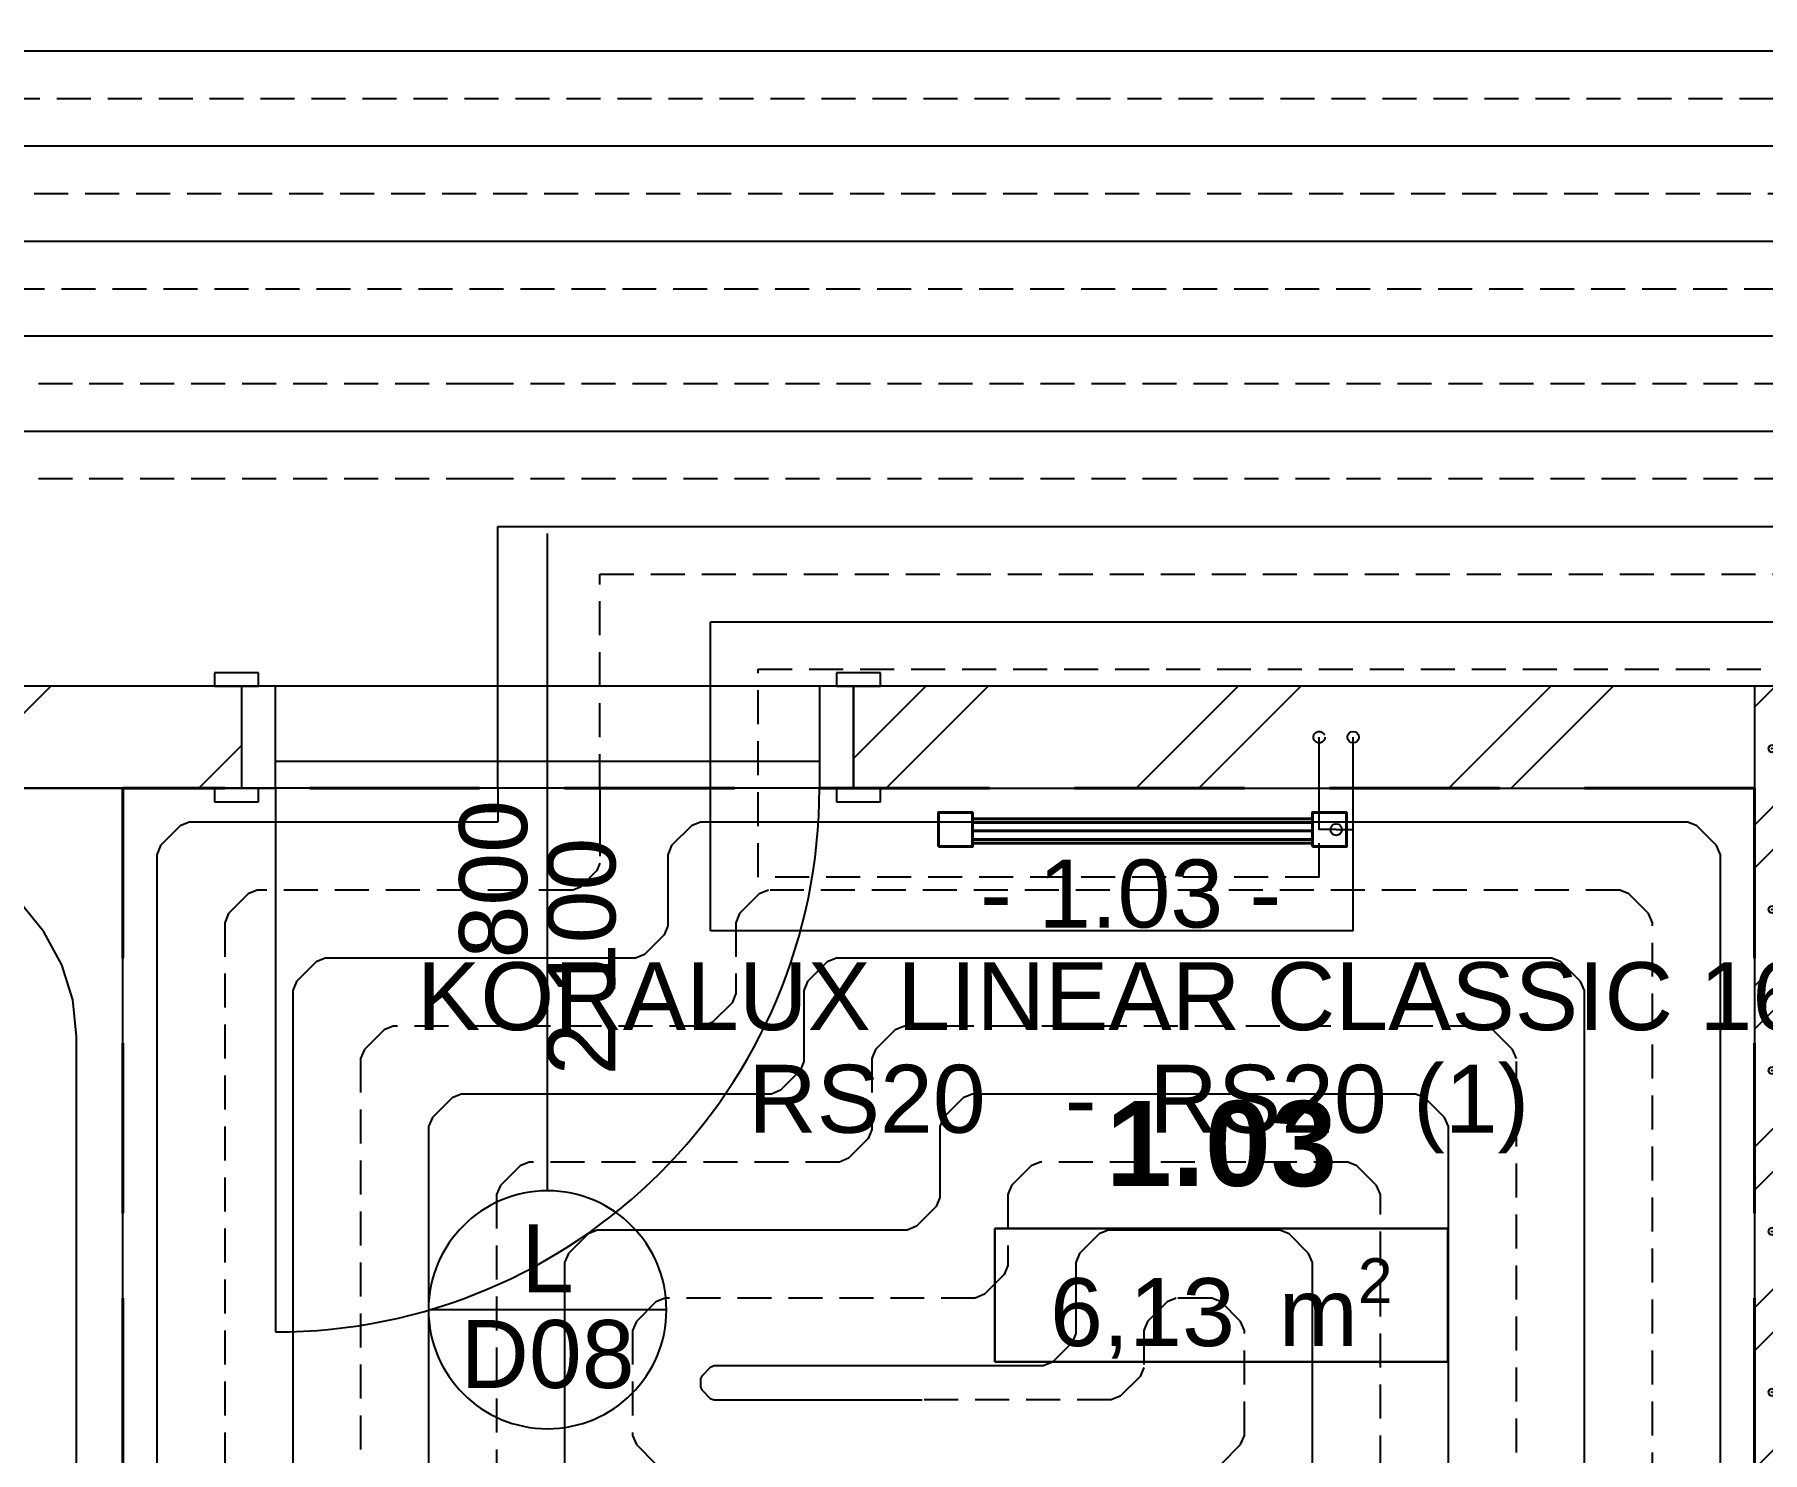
# Model space of a CAD drawing. Header units: millimetres. Extents: x 1046 to 74297, y -4150 to 54562.
# Drawn here: x 17390 to 19932, y 4498 to 6584 of the extents above; entities that cross this region are included whole.
import ezdxf
from ezdxf.enums import TextEntityAlignment as Align

# ---------------------------------------------------------------- set-up
doc = ezdxf.new("R2010")
doc.units = ezdxf.units.MM
doc.set_wipeout_variables(frame=1)
doc.linetypes.add('DASH', pattern=[75, 50, -25])
for name, color, linetype in [('1__NP___VYKUROVACIE_TELES_', 7, 'Continuous'), ('Interiér - sanita a zariadenia', 252, 'Continuous'), ('Konstrukce – Dělicí čáry vrstev', 252, 'Continuous'), ('Konštrukcie - zvislé nosné', 252, 'Continuous'), ('NEDEFINOVAN__POTRUBIE', 7, 'Continuous'), ('ODVODN__POTRUBIE', 7, 'Continuous'), ('ODVODN__POTRUBIE___PODL__VYK_', 7, 'Continuous'), ('OKRAJOV__DILAT_CIA_PDL', 2, 'Continuous'), ('Otvory – Dveře', 252, 'Continuous'), ('Otvory – Značky dveří', 252, 'Continuous'), ('PODLAHOVKA', 7, 'Continuous'), ('POLO_KY', 7, 'Continuous'), ('PR_VODN__POTRUBIE', 7, 'Continuous'), ('PR_VODN__POTRUBIE___PODL__VYK_', 7, 'Continuous'), ('Výplně – Řezové', 252, 'Continuous'), ('Zóny', 252, 'Continuous'), ('Zóny – Razítka', 252, 'Continuous')]:
    doc.layers.add(name, color=color, linetype=linetype)
doc.styles.add('ARIAL', font='arial.ttf')
doc.styles.add('GENEROVANÝ_STYL_1', font='arial.ttf')
doc.styles.add('GENEROVANÝ_STYL_2', font='arialbd.ttf')
pattern_1 = [(45, (0, 0), (-11490.5, 11490.5), []), (45, (-2298, 2298), (-11490.5, 11490.5), [])]
pattern_2 = [(45, (-49.96, -1727.4), (-229.81, 229.81), []), (45, (-95.92, -1681.43), (-229.81, 229.81), [])]

# ---------------------------------------------------------------- blocks, each defined once
blk = doc.blocks.new('KÚPEĽŇA_1.03_3_1', base_point=(436048, 263142))
at = {"layer": 'Zóny – Razítka'}
for p, q in [((452699, 262160), (419397, 262160)), ((419397, 262160), (419397, 252339)), ((419397, 262160), (452699, 262160)), ((419397, 252339), (419397, 262160)), ((452699, 252339), (452699, 262160)), ((452699, 262160), (452699, 252339)), ((419397, 252339), (452699, 252339)), ((452699, 252339), (419397, 252339))]:
    blk.add_line(p, q, dxfattribs=at)
at = {"layer": 'Zóny – Razítka', "insert": (436048, 259964), "char_height": 5000, "attachment_point": 2, "style": 'GENEROVANÝ_STYL_1'}
blk.add_mtext('\\A1;{\\pqc;\\pt0,2500;\\fArial|b0|i0|c238|p0;\\W1.000000;6,13\\fArial|b0|i0|c238|p0;\\W1.000000;\\A1{\\H.66x;\\S^  ;}\\fArial|b0|i0|c238|p0;\\W1.000000; m\\fArial|b0|i0|c238|p0;\\W1.000000;\\A1{\\H.66x;\\S2^  ;}}', dxfattribs=at)
at = {"layer": 'Zóny – Razítka'}
for tag, height, style, p in [('DUMMY_849', 6250, 'GENEROVANÝ_STYL_2', (444389, 272964)), ('ROOM_NUMBER', 6250, 'GENEROVANÝ_STYL_2', (436048, 271535)), ('DUMMY_850', 5000, 'GENEROVANÝ_STYL_1', (424308, 261178))]:
    blk.add_attdef(tag, text='', height=height, dxfattribs=dict(at, style=style)).set_placement(p, align=Align.TOP_CENTER)
blk = doc.blocks.new('Vana 27')
at = {"layer": 'Interiér - sanita a zariadenia', "flags": 128}
for points in [[(0, -42500), (87500, -42500), (87500, 0), (0, 0)], [(10208, -3400), (8942, -3529), (7714, -3913), (6562, -4539), (5521, -5389), (4623, -6436), (3894, -7650), (3356, -8993), (3027, -10424), (2917, -11900), (2917, -30600), (3027, -32076), (3356, -33507), (3894, -34850), (4623, -36064), (5521, -37111), (6562, -37961), (7714, -38587), (8942, -38971), (10208, -39100), (69271, -39100), (71930, -38829), (74508, -38024), (76927, -36709), (79114, -34924), (81001, -32724), (82532, -30175), (83660, -27355), (84351, -24350), (84583, -21250), (84351, -18150), (83660, -15145), (82532, -12325), (81001, -9776), (79114, -7576), (76927, -5791), (74508, -4476), (71930, -3671), (69271, -3400)], [(2000, -24250), (2000, -15750), (0, -15750), (0, -24250)], [(7000, -21000), (7000, -19000), (250, -19000), (250, -21000)]]:
    blk.add_lwpolyline(points, close=True, dxfattribs=at)
at = {"layer": 'Interiér - sanita a zariadenia'}
blk.add_circle((12000, -21250), 1250, dxfattribs=at)
blk = doc.blocks.new('*X238')
at = {"layer": 'Výplně – Řezové'}
for p, q in [((475248, 300504), (476791, 302047)), ((480819, 302047), (480765, 301915)), ((480765, 301915), (480838, 301738)), ((480838, 301738), (481015, 301665)), ((481015, 301665), (481191, 301738)), ((481191, 301738), (481265, 301915)), ((481265, 301915), (481210, 302047)), ((481963, 298506), (485503, 302047)), ((485125, 298506), (487748, 301129)), ((476346, 297637), (476273, 297460)), ((476273, 297460), (476346, 297284)), ((476523, 297710), (476346, 297637)), ((476700, 297637), (476523, 297710)), ((476773, 297460), (476700, 297637)), ((476700, 297284), (476773, 297460)), ((479169, 295713), (481963, 298506)), ((481128, 294547), (485088, 298506)), ((476346, 297284), (476523, 297210)), ((476523, 297210), (476700, 297284)), ((477966, 294547), (479169, 295750))]:
    blk.add_line(p, q, dxfattribs=at)
for p in [(481015, 301915), (476523, 297460)]:
    blk.add_point(p, dxfattribs=at)
blk = doc.blocks.new('*X239')
at = {"layer": 'Výplně – Řezové'}
for p, q in [((475248, 291829), (477966, 294547)), ((479169, 292588), (481128, 294547)), ((484529, 293946), (484456, 293769)), ((484456, 293769), (484529, 293592)), ((484706, 294019), (484529, 293946)), ((484529, 293592), (484706, 293519)), ((484883, 293946), (484706, 294019)), ((484706, 293519), (484883, 293592)), ((484956, 293769), (484883, 293946)), ((484883, 293592), (484956, 293769)), ((475248, 288667), (479169, 292588)), ((481963, 286669), (487748, 292454)), ((480838, 290254), (480765, 290077)), ((480765, 290077), (480838, 289900)), ((481015, 290327), (480838, 290254)), ((480838, 289900), (481015, 289827)), ((481191, 290254), (481015, 290327)), ((481015, 289827), (481191, 289900)), ((481265, 290077), (481191, 290254)), ((481191, 289900), (481265, 290077)), ((485125, 286669), (487748, 289292)), ((479169, 283875), (481963, 286669)), ((479169, 280750), (485088, 286669)), ((476346, 285800), (476273, 285623)), ((476273, 285623), (476346, 285446)), ((476523, 285873), (476346, 285800)), ((476346, 285446), (476523, 285373)), ((476700, 285800), (476523, 285873)), ((476523, 285373), (476700, 285446)), ((476773, 285623), (476700, 285800)), ((476700, 285446), (476773, 285623)), ((475248, 279992), (479169, 283913)), ((484706, 282181), (484529, 282108)), ((484883, 282108), (484706, 282181)), ((484529, 282108), (484456, 281931)), ((484456, 281931), (484529, 281754)), ((484529, 281754), (484706, 281681)), ((484706, 281681), (484883, 281754)), ((484956, 281931), (484883, 282108)), ((484883, 281754), (484956, 281931)), ((475248, 276829), (479169, 280750)), ((481963, 274831), (487748, 280617)), ((480838, 278416), (480765, 278240)), ((481015, 278490), (480838, 278416)), ((481191, 278416), (481015, 278490)), ((481265, 278240), (481191, 278416)), ((480765, 278240), (480838, 278063)), ((480838, 278063), (481015, 277990)), ((481015, 277990), (481191, 278063)), ((481191, 278063), (481265, 278240)), ((485125, 274831), (487748, 277454)), ((479169, 272038), (481963, 274831)), ((479169, 268913), (485088, 274831)), ((476346, 273962), (476273, 273785)), ((476273, 273785), (476346, 273609)), ((476523, 274035), (476346, 273962)), ((476346, 273609), (476523, 273535)), ((476700, 273962), (476523, 274035)), ((476523, 273535), (476700, 273609)), ((476773, 273785), (476700, 273962)), ((476700, 273609), (476773, 273785)), ((475248, 268154), (479169, 272075)), ((484529, 270271), (484456, 270094)), ((484456, 270094), (484529, 269917)), ((484706, 270344), (484529, 270271)), ((484529, 269917), (484706, 269844)), ((484883, 270271), (484706, 270344)), ((484706, 269844), (484883, 269917)), ((484956, 270094), (484883, 270271)), ((484883, 269917), (484956, 270094)), ((475248, 264992), (479169, 268913)), ((481963, 262994), (487748, 268779)), ((480838, 266579), (480765, 266402)), ((480765, 266402), (480838, 266225)), ((481015, 266652), (480838, 266579)), ((480838, 266225), (481015, 266152)), ((481191, 266579), (481015, 266652)), ((481015, 266152), (481191, 266225)), ((481265, 266402), (481191, 266579)), ((481191, 266225), (481265, 266402)), ((485125, 262994), (487748, 265617)), ((476346, 262125), (476273, 261948)), ((476273, 261948), (476346, 261771)), ((476523, 262198), (476346, 262125)), ((476700, 262125), (476523, 262198)), ((476773, 261948), (476700, 262125)), ((476700, 261771), (476773, 261948)), ((479169, 260200), (481963, 262994)), ((479169, 257075), (485088, 262994)), ((476346, 261771), (476523, 261698)), ((476523, 261698), (476700, 261771)), ((475248, 256317), (479169, 260238)), ((484529, 258433), (484456, 258256)), ((484456, 258256), (484529, 258079)), ((484706, 258506), (484529, 258433)), ((484529, 258079), (484706, 258006)), ((484883, 258433), (484706, 258506)), ((484706, 258006), (484883, 258079)), ((484956, 258256), (484883, 258433)), ((484883, 258079), (484956, 258256)), ((475248, 253154), (479169, 257075)), ((481963, 251156), (487748, 256942)), ((480838, 254741), (480765, 254565)), ((480765, 254565), (480838, 254388)), ((481015, 254815), (480838, 254741)), ((480838, 254388), (481015, 254315)), ((481191, 254741), (481015, 254815)), ((481015, 254315), (481191, 254388)), ((481265, 254565), (481191, 254741)), ((481191, 254388), (481265, 254565)), ((485125, 251156), (487748, 253779)), ((476523, 250360), (476346, 250287)), ((476700, 250287), (476523, 250360)), ((479169, 248363), (481963, 251156)), ((479169, 245238), (485088, 251156)), ((476346, 250287), (476273, 250110)), ((476273, 250110), (476346, 249934)), ((476346, 249934), (476523, 249860)), ((476523, 249860), (476700, 249934)), ((476773, 250110), (476700, 250287)), ((476700, 249934), (476773, 250110)), ((475248, 244479), (479169, 248400)), ((484529, 246596), (484456, 246419)), ((484706, 246669), (484529, 246596)), ((484883, 246596), (484706, 246669)), ((484956, 246419), (484883, 246596)), ((484456, 246419), (484529, 246242)), ((484529, 246242), (484706, 246169)), ((484706, 246169), (484883, 246242)), ((484883, 246242), (484956, 246419)), ((475248, 241317), (479169, 245238)), ((481963, 239319), (487748, 245104)), ((480838, 242904), (480765, 242727)), ((480765, 242727), (480838, 242550)), ((481015, 242977), (480838, 242904)), ((481191, 242904), (481015, 242977)), ((481265, 242727), (481191, 242904)), ((481191, 242550), (481265, 242727)), ((480838, 242550), (481015, 242477)), ((481015, 242477), (481191, 242550)), ((485125, 239319), (487748, 241942)), ((479169, 236525), (481963, 239319)), ((479169, 233400), (485088, 239319)), ((476346, 238450), (476273, 238273)), ((476273, 238273), (476346, 238096)), ((476523, 238523), (476346, 238450)), ((476346, 238096), (476523, 238023)), ((476700, 238450), (476523, 238523)), ((476523, 238023), (476700, 238096)), ((476773, 238273), (476700, 238450)), ((476700, 238096), (476773, 238273)), ((475248, 232642), (479169, 236563)), ((484529, 234758), (484456, 234581)), ((484456, 234581), (484529, 234404)), ((484706, 234831), (484529, 234758)), ((484529, 234404), (484706, 234331)), ((484883, 234758), (484706, 234831)), ((484706, 234331), (484883, 234404)), ((484956, 234581), (484883, 234758)), ((484883, 234404), (484956, 234581)), ((475248, 229479), (479169, 233400)), ((481963, 227481), (487748, 233267)), ((480838, 231066), (480765, 230890)), ((480765, 230890), (480838, 230713)), ((481015, 231140), (480838, 231066)), ((480838, 230713), (481015, 230640)), ((481191, 231066), (481015, 231140)), ((481015, 230640), (481191, 230713)), ((481265, 230890), (481191, 231066)), ((481191, 230713), (481265, 230890)), ((485125, 227481), (487748, 230104)), ((479169, 224688), (481963, 227481)), ((479169, 221563), (485088, 227481)), ((476346, 226612), (476273, 226435)), ((476273, 226435), (476346, 226259)), ((476523, 226685), (476346, 226612)), ((476346, 226259), (476523, 226185)), ((476700, 226612), (476523, 226685)), ((476523, 226185), (476700, 226259)), ((476773, 226435), (476700, 226612)), ((476700, 226259), (476773, 226435)), ((475248, 220804), (479169, 224725)), ((484529, 222921), (484456, 222744)), ((484456, 222744), (484529, 222567)), ((484706, 222994), (484529, 222921)), ((484529, 222567), (484706, 222494)), ((484883, 222921), (484706, 222994)), ((484706, 222494), (484883, 222567)), ((484956, 222744), (484883, 222921)), ((484883, 222567), (484956, 222744)), ((475248, 217642), (479169, 221563)), ((481963, 215644), (487748, 221429)), ((480838, 219229), (480765, 219052)), ((480765, 219052), (480838, 218875)), ((481015, 219302), (480838, 219229)), ((480838, 218875), (481015, 218802)), ((481191, 219229), (481015, 219302)), ((481015, 218802), (481191, 218875)), ((481265, 219052), (481191, 219229)), ((481191, 218875), (481265, 219052)), ((485125, 215644), (487748, 218267)), ((476346, 214775), (476273, 214598)), ((476523, 214848), (476346, 214775)), ((476700, 214775), (476523, 214848)), ((476773, 214598), (476700, 214775)), ((479169, 212850), (481963, 215644)), ((479169, 209725), (485088, 215644)), ((476273, 214598), (476346, 214421)), ((476346, 214421), (476523, 214348)), ((476523, 214348), (476700, 214421)), ((476700, 214421), (476773, 214598)), ((475248, 208967), (479169, 212888)), ((484529, 211083), (484456, 210906)), ((484706, 211156), (484529, 211083)), ((484883, 211083), (484706, 211156)), ((484956, 210906), (484883, 211083)), ((475248, 205804), (479169, 209725)), ((484456, 210906), (484529, 210729)), ((484529, 210729), (484706, 210656)), ((484706, 210656), (484883, 210729)), ((484883, 210729), (484956, 210906)), ((481963, 203806), (487748, 209592)), ((480838, 207391), (480765, 207215)), ((480765, 207215), (480838, 207038)), ((481015, 207465), (480838, 207391)), ((481191, 207391), (481015, 207465)), ((481265, 207215), (481191, 207391)), ((481191, 207038), (481265, 207215)), ((480838, 207038), (481015, 206965)), ((481015, 206965), (481191, 207038)), ((485125, 203806), (487748, 206429)), ((479169, 201013), (481963, 203806)), ((480828, 199547), (485088, 203806)), ((476346, 202937), (476273, 202760)), ((476273, 202760), (476346, 202584)), ((476523, 203010), (476346, 202937)), ((476346, 202584), (476523, 202510)), ((476700, 202937), (476523, 203010)), ((476523, 202510), (476700, 202584)), ((476773, 202760), (476700, 202937)), ((476700, 202584), (476773, 202760)), ((477666, 199547), (479169, 201050))]:
    blk.add_line(p, q, dxfattribs=at)
for p in [(484706, 293769), (481015, 290077), (476523, 285623), (484706, 281931), (481015, 278240), (476523, 273785), (484706, 270094), (481015, 266402), (476523, 261948), (484706, 258256), (481015, 254565), (476523, 250110), (484706, 246419), (481015, 242727), (476523, 238273), (484706, 234581), (481015, 230890), (476523, 226435), (484706, 222744), (481015, 219052), (476523, 214598), (484706, 210906), (481015, 207215), (476523, 202760)]:
    blk.add_point(p, dxfattribs=at)
blk = doc.blocks.new('Zeď_20_1', base_point=(475248, 199547))
at = {"layer": 'Konstrukce – Dělicí čáry vrstev'}
for p, q in [((475248, 302047), (475248, 294547)), ((487748, 294547), (487748, 302047))]:
    blk.add_line(p, q, dxfattribs=at)
at = {"layer": 'Konštrukcie - zvislé nosné'}
blk.add_line((487748, 302047), (475248, 302047), dxfattribs=at)
at = {"layer": 'Konštrukcie - zvislé nosné', "flags": 128}
for points in [[(475248, 294547), (475248, 199547)], [(487748, 199547), (487748, 294547)], [(487748, 199547), (475248, 199547)]]:
    blk.add_lwpolyline(points, dxfattribs=at)
at = {"layer": 'Konštrukcie - zvislé nosné'}
for name in ['*X238', '*X239']:
    blk.add_blockref(name, (0, 0), dxfattribs=at)
blk = doc.blocks.new('Zahnutý konec 27')
at = {"layer": 'Konštrukcie - zvislé nosné'}
for p, q in [((7500, 0), (0, 0)), ((0, 0), (0, -5000)), ((7500, 0), (7500, -5000))]:
    blk.add_line(p, q, dxfattribs=at)
blk = doc.blocks.new('Konec s rámem 27')
at = {"layer": 'Konštrukcie - zvislé nosné'}
for p in [(0, -15000), (7500, -15000)]:
    blk.add_point(p, dxfattribs=at)
at = {"ltscale": 15050.379652}
blk.add_wipeout([(0, 0), (7500, 0), (7500, 50), (0, 50)], dxfattribs=at).dxf.layer = 'Výplně – Řezové'
at = {"layer": 'Výplně – Řezové'}
h = blk.add_hatch(dxfattribs=at)
h.set_pattern_fill('DREVO___PREGLEJKA_0001', color=256, style=0, pattern_type=2)
h.set_pattern_definition([(0, (0, 0), (0, 1500), [])])
h.paths.add_polyline_path([(0, 0), (7500, 0), (7500, 50), (0, 50)])
at = {"layer": 'Konštrukcie - zvislé nosné'}
for p, q in [((0, 50), (0, -15000)), ((7500, 50), (0, 50)), ((7500, 0), (0, 0)), ((0, 0), (0, -15000)), ((7500, 50), (7500, -15000)), ((7500, 0), (7500, -15000))]:
    blk.add_line(p, q, dxfattribs=at)
for p in [(0, 50), (7500, 50)]:
    blk.add_point(p, dxfattribs=at)
blk = doc.blocks.new('Zeď_24_1', base_point=(473998, 294547))
at = {"layer": 'Výplně – Řezové'}
h = blk.add_hatch(dxfattribs=at)
h.set_pattern_fill('OBECNÁ___DVOJITÁ_1_4__1__E3', color=256, style=0, pattern_type=2)
h.set_pattern_definition(pattern_1)
h.paths.add_polyline_path([(475248, 302047), (473998, 302047), (473998, 294547), (475248, 294547)])
h = blk.add_hatch(dxfattribs=at)
h.set_pattern_fill('OBECNÁ___DVOJITÁ_1_4__1__E3', color=256, style=0, pattern_type=2)
h.set_pattern_definition(pattern_1)
h.paths.add_polyline_path([(487748, 294547), (510248, 294547), (510248, 302047), (487748, 302047)])
at = {"layer": 'Konstrukce – Dělicí čáry vrstev'}
for p, q in [((475248, 302047), (475248, 294547)), ((487748, 294547), (487748, 302047))]:
    blk.add_line(p, q, dxfattribs=at)
at = {"layer": 'Konštrukcie - zvislé nosné', "flags": 128}
for points in [[(510248, 302047), (473998, 302047)], [(510248, 294547), (510248, 302047)], [(473998, 294547), (475248, 294547)], [(487748, 294547), (510248, 294547)]]:
    blk.add_lwpolyline(points, dxfattribs=at)
at = {"layer": 'Konštrukcie - zvislé nosné', "zscale": 49999.99999999999, "rotation": 270}
blk.add_blockref('Zahnutý konec 27', (510248, 302047), dxfattribs=at)
blk.add_blockref('Zahnutý konec 27', (510248, 302047), dxfattribs=at)
blk.add_blockref('Zahnutý konec 27', (510248, 302047), dxfattribs=at)
blk.add_blockref('Zahnutý konec 27', (510248, 302047), dxfattribs=at)
blk.add_blockref('Zahnutý konec 27', (510248, 302047), dxfattribs=at)
blk.add_blockref('Zahnutý konec 27', (510248, 302047), dxfattribs=at)
blk.add_blockref('Zahnutý konec 27', (510248, 302047), dxfattribs=at)
blk.add_blockref('Zahnutý konec 27', (510248, 302047), dxfattribs=at)
blk.add_blockref('Zahnutý konec 27', (510248, 302047), dxfattribs=at)
blk.add_blockref('Zahnutý konec 27', (510248, 302047), dxfattribs=at)
blk.add_blockref('Zahnutý konec 27', (510248, 302047), dxfattribs=at)
blk.add_blockref('Zahnutý konec 27', (510248, 302047), dxfattribs=at)
blk.add_blockref('Zahnutý konec 27', (510248, 302047), dxfattribs=at)
blk.add_blockref('Zahnutý konec 27', (510248, 302047), dxfattribs=at)
blk.add_blockref('Konec s rámem 27', (510248, 302047), dxfattribs=at)
blk = doc.blocks.new('Dveře 27_2')
at = {"layer": 'Otvory – Dveře'}
for p, q in [((20000, 0), (20000, 40000)), ((-21250, 1000), (-24500, 1000)), ((-24500, 1000), (-24500, 0)), ((-24500, 0), (-21250, 0)), ((-22500, 0), (-24500, 0)), ((-22500, 0), (-24500, 0)), ((-22500, 0), (22500, 0)), ((-20000, 0), (-22500, 0)), ((-22500, 0), (-22500, -7500)), ((-22500, -7500), (-22500, 0)), ((-22500, -7500), (-22500, 0)), ((-21250, 0), (-21250, 1000)), ((-20000, -7500), (-20000, 0)), ((-20000, 0), (20000, 0)), ((-20000, -2000), (-20000, 0)), ((22500, 0), (20000, 0)), ((20000, 0), (20000, -7500)), ((20000, 0), (20000, -2000)), ((24500, 1000), (21250, 1000)), ((21250, 1000), (21250, 0)), ((21250, 0), (24500, 0)), ((22500, -7500), (22500, 0)), ((22500, -7500), (22500, 0)), ((22500, -7500), (22500, 0)), ((22500, 0), (24500, 0)), ((22500, 0), (24500, 0)), ((24500, 0), (24500, 1000)), ((20000, -2000), (-20000, -2000)), ((-21250, -7500), (-24500, -7500)), ((-24500, -7500), (-24500, -8500)), ((-22500, -7500), (-24500, -7500)), ((-22500, -7500), (-24500, -7500)), ((-22500, -7500), (22500, -7500)), ((-22500, -7500), (-20000, -7500)), ((-21250, -8500), (-21250, -7500)), ((20000, -7500), (22500, -7500)), ((24500, -7500), (21250, -7500)), ((21250, -7500), (21250, -8500)), ((22500, -7500), (24500, -7500)), ((22500, -7500), (24500, -7500)), ((24500, -8500), (24500, -7500)), ((-24500, -8500), (-21250, -8500)), ((21250, -8500), (24500, -8500))]:
    blk.add_line(p, q, dxfattribs=at)
blk.add_arc((20000, 0), 40000, 90, 180, dxfattribs=at)
blk = doc.blocks.new('Značka dveří CZ 27')
at = {"layer": 'Otvory – Značky dveří'}
for p, q in [((0, -37116), (0, 11250)), ((8750, -45866), (-8750, -45866))]:
    blk.add_line(p, q, dxfattribs=at)
at = {"layer": 'Otvory – Značky dveří', "flags": 128}
blk.add_lwpolyline([(-8750, -45866, 1), (8750, -45866, 1)], format="xyb", close=True, dxfattribs=at)
at = {"layer": 'Otvory – Značky dveří', "style": 'GENEROVANÝ_STYL_1'}
blk.add_attdef('AC_WIDO_A_SIZE', text='', height=5000, rotation=90, dxfattribs=at).set_placement((0, -8369), align=Align.BOTTOM_RIGHT)
blk.add_attdef('AC_WIDO_B_SIZE', text='', height=5000, rotation=90, dxfattribs=at).set_placement((0, -11143), align=Align.TOP_RIGHT)
for tag, p in [('DUMMY_78', (0, -42080)), ('AC_WIDO_ID', (0, -49122))]:
    blk.add_attdef(tag, text='', height=5000, dxfattribs=at).set_placement(p, align=Align.MIDDLE_CENTER)
blk = doc.blocks.new('Značka dveří CZ 27_4')
at = {"layer": 'Otvory – Značky dveří'}
for p, q in [((-8750, 48750), (8750, 48750)), ((0, 40000), (0, -18750))]:
    blk.add_line(p, q, dxfattribs=at)
at = {"layer": 'Otvory – Značky dveří', "flags": 128}
blk.add_lwpolyline([(8750, 48750, 1), (-8750, 48750, 1)], format="xyb", close=True, dxfattribs=at)
at = {"layer": 'Otvory – Značky dveří', "style": 'GENEROVANÝ_STYL_1'}
blk.add_attdef('AC_WIDO_A_SIZE', text='', height=5000, rotation=90, dxfattribs=at).set_placement((0, 4131), align=Align.BOTTOM_LEFT)
blk.add_attdef('AC_WIDO_B_SIZE', text='', height=5000, rotation=90, dxfattribs=at).set_placement((0, 1357), align=Align.TOP_LEFT)
for tag, p in [('DUMMY_78', (0, 52536)), ('AC_WIDO_ID', (0, 45494))]:
    blk.add_attdef(tag, text='', height=5000, dxfattribs=at).set_placement(p, align=Align.MIDDLE_CENTER)
blk = doc.blocks.new('A$Ca9295a0e')
at = {"layer": 'Výplně – Řezové'}
h = blk.add_hatch(dxfattribs=at)
h.set_pattern_fill('OBECNÁ___DVOJITÁ_1_4__1__E3', color=256, scale=0.02, style=0, pattern_type=2)
h.set_pattern_definition(pattern_2)
h.paths.add_polyline_path([(5120.6, 4313.5), (5120.6, 4163.5), (7229.8, 4163.5), (7229.8, 4313.5)])
h = blk.add_hatch(dxfattribs=at)
h.set_pattern_fill('OBECNÁ___DVOJITÁ_1_4__1__E3', color=256, scale=0.02, style=0, pattern_type=2)
h.set_pattern_definition(pattern_2)
h.paths.add_polyline_path([(9430, 4313.5), (8129.8, 4313.5), (8129.8, 4163.5), (9430, 4163.5)])
at = {"layer": 'Konštrukcie - zvislé nosné'}
for p, q in [((7229.8, 4313.5), (7189.8, 4313.5)), ((7229.8, 4313.5), (7229.8, 4163.5)), ((8129.8, 4313.5), (8169.8, 4313.5)), ((8129.8, 4313.5), (8129.8, 4163.5)), ((7229.8, 4163.5), (7189.8, 4163.5)), ((8129.8, 4163.5), (8169.8, 4163.5))]:
    blk.add_line(p, q, dxfattribs=at)
at = {"layer": 'Konštrukcie - zvislé nosné', "flags": 128}
for points in [[(7229.8, 4313.5), (5793.1, 4313.5)], [(9430, 4313.5), (8129.8, 4313.5)], [(6205, 4163.5), (7229.8, 4163.5)], [(8129.8, 4163.5), (9430, 4163.5)]]:
    blk.add_lwpolyline(points, dxfattribs=at)
at = {"layer": 'Interiér - sanita a zariadenia', "xscale": 0.02, "yscale": 0.02, "zscale": 999.9999999999997, "rotation": 89.99999999999999}
blk.add_blockref('Vana 27', (6205, 2413.5), dxfattribs=at)
at = {"layer": 'Konštrukcie - zvislé nosné', "xscale": 0.02, "yscale": 0.02, "zscale": 0.02}
blk.add_blockref('Zeď_20_1', (9455, 2263.5), dxfattribs=at)
at = {"layer": 'Otvory – Dveře', "xscale": 0.02, "yscale": 0.02, "zscale": 999.9999999999999, "rotation": 180}
blk.add_blockref('Dveře 27_2', (7679.8, 4163.5), dxfattribs=at)
at = {"layer": 'Otvory – Značky dveří'}
ref = blk.add_blockref('Značka dveří CZ 27_4', (9550, 5568.5), dxfattribs=dict(at, xscale=0.02, yscale=0.02, zscale=0.02))
ref.add_attrib('AC_WIDO_ID', 'D11', dxfattribs={"height": 100, "style": 'GENEROVANÝ_STYL_1'}).set_placement((9550, 6479.3), align=Align.MIDDLE_CENTER)
ref.add_attrib('AC_WIDO_A_SIZE', '800', dxfattribs={"height": 100, "rotation": 90, "style": 'GENEROVANÝ_STYL_1'}).set_placement((9550, 5651.2), align=Align.BOTTOM_LEFT)
ref.add_attrib('AC_WIDO_B_SIZE', '2\xa0100', dxfattribs={"height": 100, "rotation": 90, "style": 'GENEROVANÝ_STYL_1'}).set_placement((9550, 5595.7), align=Align.TOP_LEFT)
ref.add_attrib('DUMMY_79', 'L', dxfattribs={"height": 100, "style": 'GENEROVANÝ_STYL_1'}).set_placement((9550, 6619.3), align=Align.MIDDLE_CENTER)
ref = blk.add_blockref('Značka dveří CZ 27', (7679.8, 4313.5), dxfattribs=dict(at, xscale=0.02, yscale=0.02, zscale=0.02))
ref.add_attrib('AC_WIDO_ID', 'D08', dxfattribs={"height": 100, "style": 'GENEROVANÝ_STYL_1'}).set_placement((7679.8, 3331.1), align=Align.MIDDLE_CENTER)
ref.add_attrib('AC_WIDO_A_SIZE', '800', dxfattribs={"height": 100, "rotation": 90, "style": 'GENEROVANÝ_STYL_1'}).set_placement((7679.8, 4146.2), align=Align.BOTTOM_RIGHT)
ref.add_attrib('AC_WIDO_B_SIZE', '2\xa0100', dxfattribs={"height": 100, "rotation": 90, "style": 'GENEROVANÝ_STYL_1'}).set_placement((7679.8, 4090.7), align=Align.TOP_RIGHT)
ref.add_attrib('DUMMY_79', 'L', dxfattribs={"height": 100, "style": 'GENEROVANÝ_STYL_1'}).set_placement((7679.8, 3471.9), align=Align.MIDDLE_CENTER)
at = {"layer": 'Zóny', "xscale": 0.02, "yscale": 0.02, "zscale": 0.02}
blk.add_blockref('KÚPEĽŇA_1.03_3_1', (8671, 3535.5), dxfattribs=at).add_auto_attribs({'ROOM_NUMBER': '1.03'})
at = {"layer": 'Konštrukcie - zvislé nosné', "xscale": 0.02, "yscale": 0.02, "zscale": 0.02}
blk.add_blockref('Zeď_24_1', (9430, 4163.5), dxfattribs=at)
blk = doc.blocks.new('A$Cacebdfa7')
blk.add_blockref('A$Ca9295a0e', (2747.1, 1041.4))
at = {"layer": '1__NP___VYKUROVACIE_TELES_', "color": 92, "lineweight": 40}
for p, q in [((11052, 5160), (11552, 5160)), ((11202, 5160), (11552, 5160)), ((11202, 5160), (11552, 5160)), ((11202, 5160), (11552, 5160)), ((11202, 5160), (11552, 5160)), ((11202, 5160), (11552, 5160)), ((11202, 5160), (11552, 5160)), ((11552, 5169), (11552, 5169)), ((11552, 5154.7), (11552, 5160)), ((11552, 5160), (11552, 5154.7)), ((11552, 5154.7), (11552, 5160)), ((11552, 5160), (11552, 5154.7)), ((11552, 5154.7), (11552, 5160)), ((11552, 5160), (11552, 5154.7)), ((11552, 5154.7), (11552, 5160)), ((11552, 5160), (11552, 5154.7)), ((11552, 5154.7), (11552, 5160)), ((11552, 5160), (11552, 5154.7)), ((11552, 5154.7), (11552, 5160)), ((11552, 5160), (11552, 5154.7)), ((11552, 5154.7), (11552, 5160)), ((11552, 5160), (11552, 5154.7)), ((11602, 5169), (11602, 5169)), ((11052, 5154.7), (11552, 5154.7)), ((11052, 5142), (11552, 5142)), ((11052, 5142), (11552, 5142)), ((11052, 5142), (11552, 5142)), ((11052, 5142), (11552, 5142)), ((11052, 5142), (11552, 5142)), ((11052, 5142), (11552, 5142)), ((11052, 5142), (11552, 5142)), ((11052, 5142), (11552, 5142)), ((11052, 5142), (11552, 5142)), ((11052, 5142), (11552, 5142)), ((11052, 5142), (11552, 5142)), ((11052, 5142), (11552, 5142)), ((11052, 5142), (11552, 5142)), ((11052, 5142), (11552, 5142)), ((11202, 5154.7), (11552, 5154.7)), ((11202, 5154.7), (11552, 5154.7)), ((11202, 5154.7), (11552, 5154.7)), ((11202, 5154.7), (11552, 5154.7)), ((11202, 5154.7), (11552, 5154.7)), ((11202, 5154.7), (11552, 5154.7)), ((11202, 5154.7), (11552, 5154.7)), ((11202, 5154.7), (11552, 5154.7)), ((11202, 5154.7), (11552, 5154.7)), ((11202, 5154.7), (11552, 5154.7)), ((11202, 5154.7), (11552, 5154.7)), ((11202, 5154.7), (11552, 5154.7)), ((11202, 5154.7), (11552, 5154.7)), ((11552, 5142), (11552, 5154.7)), ((11552, 5154.7), (11552, 5142)), ((11552, 5142), (11552, 5154.7)), ((11552, 5154.7), (11552, 5142)), ((11552, 5142), (11552, 5154.7)), ((11552, 5154.7), (11552, 5142)), ((11552, 5142), (11552, 5154.7)), ((11552, 5154.7), (11552, 5142)), ((11552, 5142), (11552, 5154.7)), ((11552, 5154.7), (11552, 5142)), ((11552, 5142), (11552, 5154.7)), ((11552, 5154.7), (11552, 5142)), ((11552, 5142), (11552, 5154.7)), ((11552, 5154.7), (11552, 5142)), ((11552, 5142), (11552, 5129.3)), ((11552, 5129.3), (11552, 5142)), ((11552, 5142), (11552, 5129.3)), ((11552, 5129.3), (11552, 5142)), ((11552, 5142), (11552, 5129.3)), ((11552, 5129.3), (11552, 5142)), ((11552, 5142), (11552, 5129.3)), ((11552, 5129.3), (11552, 5142)), ((11552, 5142), (11552, 5129.3)), ((11552, 5129.3), (11552, 5142)), ((11552, 5142), (11552, 5129.3)), ((11552, 5129.3), (11552, 5142)), ((11552, 5142), (11552, 5129.3)), ((11552, 5129.3), (11552, 5142)), ((11002, 5119), (11002, 5119)), ((11052, 5129.3), (11552, 5129.3)), ((11052, 5129.3), (11552, 5129.3)), ((11052, 5129.3), (11552, 5129.3)), ((11052, 5129.3), (11552, 5129.3)), ((11052, 5129.3), (11552, 5129.3)), ((11052, 5129.3), (11552, 5129.3)), ((11052, 5129.3), (11552, 5129.3)), ((11052, 5129.3), (11552, 5129.3)), ((11052, 5129.3), (11552, 5129.3)), ((11052, 5129.3), (11552, 5129.3)), ((11052, 5129.3), (11552, 5129.3)), ((11052, 5129.3), (11552, 5129.3)), ((11052, 5129.3), (11552, 5129.3)), ((11052, 5129.3), (11552, 5129.3)), ((11052, 5124), (11552, 5124)), ((11052, 5124), (11552, 5124)), ((11052, 5124), (11552, 5124)), ((11052, 5124), (11552, 5124)), ((11052, 5124), (11552, 5124)), ((11052, 5124), (11552, 5124)), ((11052, 5124), (11552, 5124)), ((11552, 5129.3), (11552, 5124)), ((11552, 5124), (11552, 5129.3)), ((11552, 5129.3), (11552, 5124)), ((11552, 5124), (11552, 5129.3)), ((11552, 5129.3), (11552, 5124)), ((11552, 5124), (11552, 5129.3)), ((11552, 5129.3), (11552, 5124)), ((11552, 5124), (11552, 5129.3)), ((11552, 5129.3), (11552, 5124)), ((11552, 5124), (11552, 5129.3)), ((11552, 5129.3), (11552, 5124)), ((11552, 5124), (11552, 5129.3)), ((11552, 5129.3), (11552, 5124)), ((11552, 5124), (11552, 5129.3)), ((11552, 5119), (11552, 5119)), ((11602, 5119), (11602, 5119))]:
    blk.add_line(p, q, dxfattribs=at)
for points in [[(11002, 5119), (11052, 5119), (11052, 5169), (11002, 5169), (11002, 5119)], [(11002, 5119), (11052, 5119), (11052, 5169), (11002, 5169), (11002, 5119)], [(11552, 5119), (11602, 5119), (11602, 5169), (11552, 5169), (11552, 5119)], [(11552, 5119), (11602, 5119), (11602, 5169), (11552, 5169), (11552, 5119)]]:
    blk.add_lwpolyline(points, dxfattribs=at)
at = {"layer": 'NEDEFINOVAN__POTRUBIE', "color": 7}
for points in [[(11587, 5144), (11562, 5144), (11562, 5144), (11562, 5184)], [(11587, 5144), (11587, 5144), (11612, 5144), (11612, 5144), (11612, 5184)]]:
    blk.add_lwpolyline(points, dxfattribs=at)
blk.add_circle((11587, 5144), 8.5, dxfattribs=at)
at = {"layer": 'ODVODN__POTRUBIE', "color": 172, "linetype": 'DASH'}
for p, q in [((10328, 5659.9), (7705, 5659.9)), ((12852.1, 5659.9), (10328, 5659.9)), ((10736.7, 5379.9), (12952.1, 5379.9)), ((10736.7, 5074), (10736.7, 5379.9)), ((11562, 5184), (11562, 5280)), ((11562, 5074), (11562, 5280)), ((11562, 5184), (11562, 5184)), ((11562, 5074), (10736.7, 5074))]:
    blk.add_line(p, q, dxfattribs=at)
for points in [[(10736.7, 5379.9), (10736.7, 5379.9), (10736.7, 5379.9), (10736.7, 5379.9), (10736.7, 5379.9)], [(11562, 5280), (11562, 5280), (11562, 5280), (11562, 5280), (11562, 5280), (11562, 5280)], [(11562, 5280), (11562, 5280), (11562, 5280), (11562, 5280), (11562, 5280), (11562, 5280)], [(10736.7, 5074), (10736.7, 5074), (10736.7, 5074), (10736.7, 5074), (10736.7, 5074), (10736.7, 5074)], [(11562, 5074), (11562, 5074), (11562, 5074), (11562, 5074), (11562, 5074), (11562, 5074)]]:
    blk.add_lwpolyline(points, dxfattribs=at)
blk.add_circle((11562, 5280), 8.5, dxfattribs=at)
at = {"layer": 'ODVODN__POTRUBIE___PODL__VYK_', "color": 172, "linetype": 'DASH'}
for p, q in [((9180, 6219.9), (13792.1, 6219.9)), ((7122.1, 6079.9), (12852.1, 6079.9)), ((6787, 5939.9), (12852.1, 5939.9)), ((10328, 5799.9), (8481, 5799.9)), ((12852.1, 5799.9), (10328, 5799.9)), ((10504, 5519.9), (12852.1, 5519.9)), ((10504, 5204.9), (10504, 5519.9)), ((10504, 5204.9), (10504, 5154.9))]:
    blk.add_line(p, q, dxfattribs=at)
blk.add_lwpolyline([(10504, 5519.9), (10504, 5519.9), (10504, 5519.9), (10504, 5519.9), (10504, 5519.9), (10504, 5519.9)], dxfattribs=at)
at = {"layer": 'OKRAJOV__DILAT_CIA_PDL', "color": 116, "linetype": 'DASH', "lineweight": 40, "ltscale": 5, "true_color": 0x136734}
blk.add_lwpolyline([(12202.1, 5204.9), (9802.1, 5204.9), (9802.1, 3454.9), (12202.1, 3454.9), (12202.1, 5204.9)], dxfattribs=at)
at = {"layer": 'PODLAHOVKA', "color": 12}
for points in [[(10354, 5154.9), (9899.9, 5154.9), (9886.5, 5149.4), (9857.6, 5120.5), (9852.1, 5107.1), (9852.1, 3552.7)], [(12152.1, 3552.7), (12152.1, 5107.1), (12146.5, 5120.5), (12117.6, 5149.4), (12104.2, 5154.9), (10651.8, 5154.9), (10638.5, 5149.4), (10609.5, 5120.5), (10604, 5107.1), (10604, 5002.7), (10598.5, 4989.4), (10569.5, 4960.5), (10556.2, 4954.9), (10099.9, 4954.9), (10086.5, 4949.4), (10057.6, 4920.5), (10052.1, 4907.1), (10052.1, 3752.7)], [(11952.1, 3752.7), (11952.1, 4907.1), (11946.5, 4920.5), (11917.6, 4949.4), (11904.2, 4954.9), (10851.8, 4954.9), (10838.5, 4949.4), (10809.5, 4920.5), (10804, 4907.1), (10804, 4802.7), (10798.5, 4789.4), (10769.5, 4760.5), (10756.2, 4754.9), (10299.9, 4754.9), (10286.5, 4749.4), (10257.6, 4720.5), (10252.1, 4707.1), (10252.1, 3952.7)], [(11752.1, 3952.7), (11752.1, 4707.1), (11746.5, 4720.5), (11717.6, 4749.4), (11704.2, 4754.9), (11051.8, 4754.9), (11038.5, 4749.4), (11009.5, 4720.5), (11004, 4707.1), (11004, 4602.7), (10998.5, 4589.4), (10969.5, 4560.5), (10956.2, 4554.9), (10499.9, 4554.9), (10486.5, 4549.4), (10457.6, 4520.5), (10452.1, 4507.1), (10452.1, 4152.7)], [(11552.1, 4152.7), (11552.1, 4507.1), (11546.5, 4520.5), (11517.6, 4549.4), (11504.2, 4554.9), (11251.8, 4554.9), (11238.5, 4549.4), (11209.5, 4520.5), (11204, 4507.1), (11204, 4402.7), (11198.5, 4389.4), (11169.5, 4360.5), (11156.2, 4354.9), (10672, 4354.9), (10666.4, 4352.6), (10653.7, 4339.9), (10652.1, 4336), (10652.1, 4323.9), (10653.7, 4320), (10666.4, 4307.2), (10672, 4304.9), (10978, 4304.9)]]:
    blk.add_lwpolyline(points, dxfattribs=at)
at = {"layer": 'PODLAHOVKA', "color": 172, "linetype": 'DASH'}
for points in [[(10504, 5154.9), (10504, 5094.8), (10499.4, 5083.7), (10475.3, 5059.5), (10464.2, 5054.9), (9999.9, 5054.9), (9986.5, 5049.4), (9957.6, 5020.5), (9952.1, 5007.1), (9952.1, 3652.7)], [(12052.1, 3652.7), (12052.1, 5007.1), (12046.5, 5020.5), (12017.6, 5049.4), (12004.2, 5054.9), (10751.8, 5054.9), (10738.5, 5049.4), (10709.5, 5020.5), (10704, 5007.1), (10704, 4902.7), (10698.5, 4889.4), (10669.5, 4860.5), (10656.2, 4854.9), (10199.9, 4854.9), (10186.5, 4849.4), (10157.6, 4820.5), (10152.1, 4807.1), (10152.1, 3852.7)], [(11852.1, 3852.7), (11852.1, 4807.1), (11846.5, 4820.5), (11817.6, 4849.4), (11804.2, 4854.9), (10951.8, 4854.9), (10938.5, 4849.4), (10909.5, 4820.5), (10904, 4807.1), (10904, 4702.7), (10898.5, 4689.4), (10869.5, 4660.5), (10856.2, 4654.9), (10399.9, 4654.9), (10386.5, 4649.4), (10357.6, 4620.5), (10352.1, 4607.1), (10352.1, 4052.7)], [(11652.1, 4052.7), (11652.1, 4607.1), (11646.5, 4620.5), (11617.6, 4649.4), (11604.2, 4654.9), (11151.8, 4654.9), (11138.5, 4649.4), (11109.5, 4620.5), (11104, 4607.1), (11104, 4502.7), (11098.5, 4489.4), (11069.5, 4460.5), (11056.2, 4454.9), (10599.9, 4454.9), (10586.5, 4449.4), (10557.6, 4420.5), (10552.1, 4407.1), (10552.1, 4252.7), (10557.6, 4239.4), (10586.5, 4210.5)], [(11417.6, 4210.5), (11446.5, 4239.4), (11452.1, 4252.7), (11452.1, 4407.1), (11446.5, 4420.5), (11417.6, 4449.4), (11404.2, 4454.9), (11351.8, 4454.9), (11338.5, 4449.4), (11309.5, 4420.5), (11304, 4407.1), (11304, 4352.7), (11298.5, 4339.4), (11269.5, 4310.5), (11256.2, 4304.9), (10978, 4304.9)]]:
    blk.add_lwpolyline(points, dxfattribs=at)
at = {"layer": 'PR_VODN__POTRUBIE', "color": 12}
for p, q in [((10328, 5729.9), (7635, 5729.9)), ((12852.1, 5729.9), (10328, 5729.9)), ((10666.7, 5449.9), (13022.1, 5449.9)), ((10666.7, 4995), (10666.7, 5449.9)), ((11612, 5184), (11612, 5280)), ((11612, 4995), (11612, 5280)), ((11612, 4995), (10666.7, 4995))]:
    blk.add_line(p, q, dxfattribs=at)
for points in [[(10666.7, 5449.9), (10666.7, 5449.9), (10666.7, 5449.9), (10666.7, 5449.9), (10666.7, 5449.9), (10666.7, 5449.9)], [(11612, 5280), (11612, 5280), (11612, 5280), (11612, 5280), (11612, 5280), (11612, 5280)], [(11612, 5280), (11612, 5280), (11612, 5280), (11612, 5280), (11612, 5280), (11612, 5280)], [(10666.7, 4995), (10666.7, 4995), (10666.7, 4995), (10666.7, 4995), (10666.7, 4995), (10666.7, 4995), (10666.7, 4995)], [(11612, 4995), (11612, 4995), (11612, 4995), (11612, 4995), (11612, 4995)]]:
    blk.add_lwpolyline(points, dxfattribs=at)
blk.add_circle((11612, 5280), 8.5, dxfattribs=at)
at = {"layer": 'PR_VODN__POTRUBIE___PODL__VYK_', "color": 12}
for p, q in [((9330, 6289.9), (13862.1, 6289.9)), ((7272.1, 6149.9), (12852.1, 6149.9)), ((6937, 6009.9), (12852.1, 6009.9)), ((10328, 5869.9), (8481, 5869.9)), ((12852.1, 5869.9), (10328, 5869.9)), ((10354, 5589.9), (12852.1, 5589.9)), ((10354, 5204.9), (10354, 5589.9)), ((10354, 5204.9), (10354, 5154.9))]:
    blk.add_line(p, q, dxfattribs=at)
blk.add_lwpolyline([(10354, 5589.9), (10354, 5589.9), (10354, 5589.9), (10354, 5589.9), (10354, 5589.9), (10354, 5589.9)], dxfattribs=at)
at = {"layer": 'POLO_KY', "color": 7, "style": 'ARIAL'}
for s, p in [('- 1.03 -', (11063.5, 5000)), ('KORALUX LINEAR CLASSIC 16/06', (10235, 4849)), ('RS20   -  RS20 (1)', (10722, 4698))]:
    blk.add_text(s, height=100, dxfattribs=at).set_placement(p)

msp = doc.modelspace()

# ---------------------------------------------------------------- block references
msp.add_blockref('A$Cacebdfa7', (7717.6, 270))

doc.saveas('drawing.dxf')
